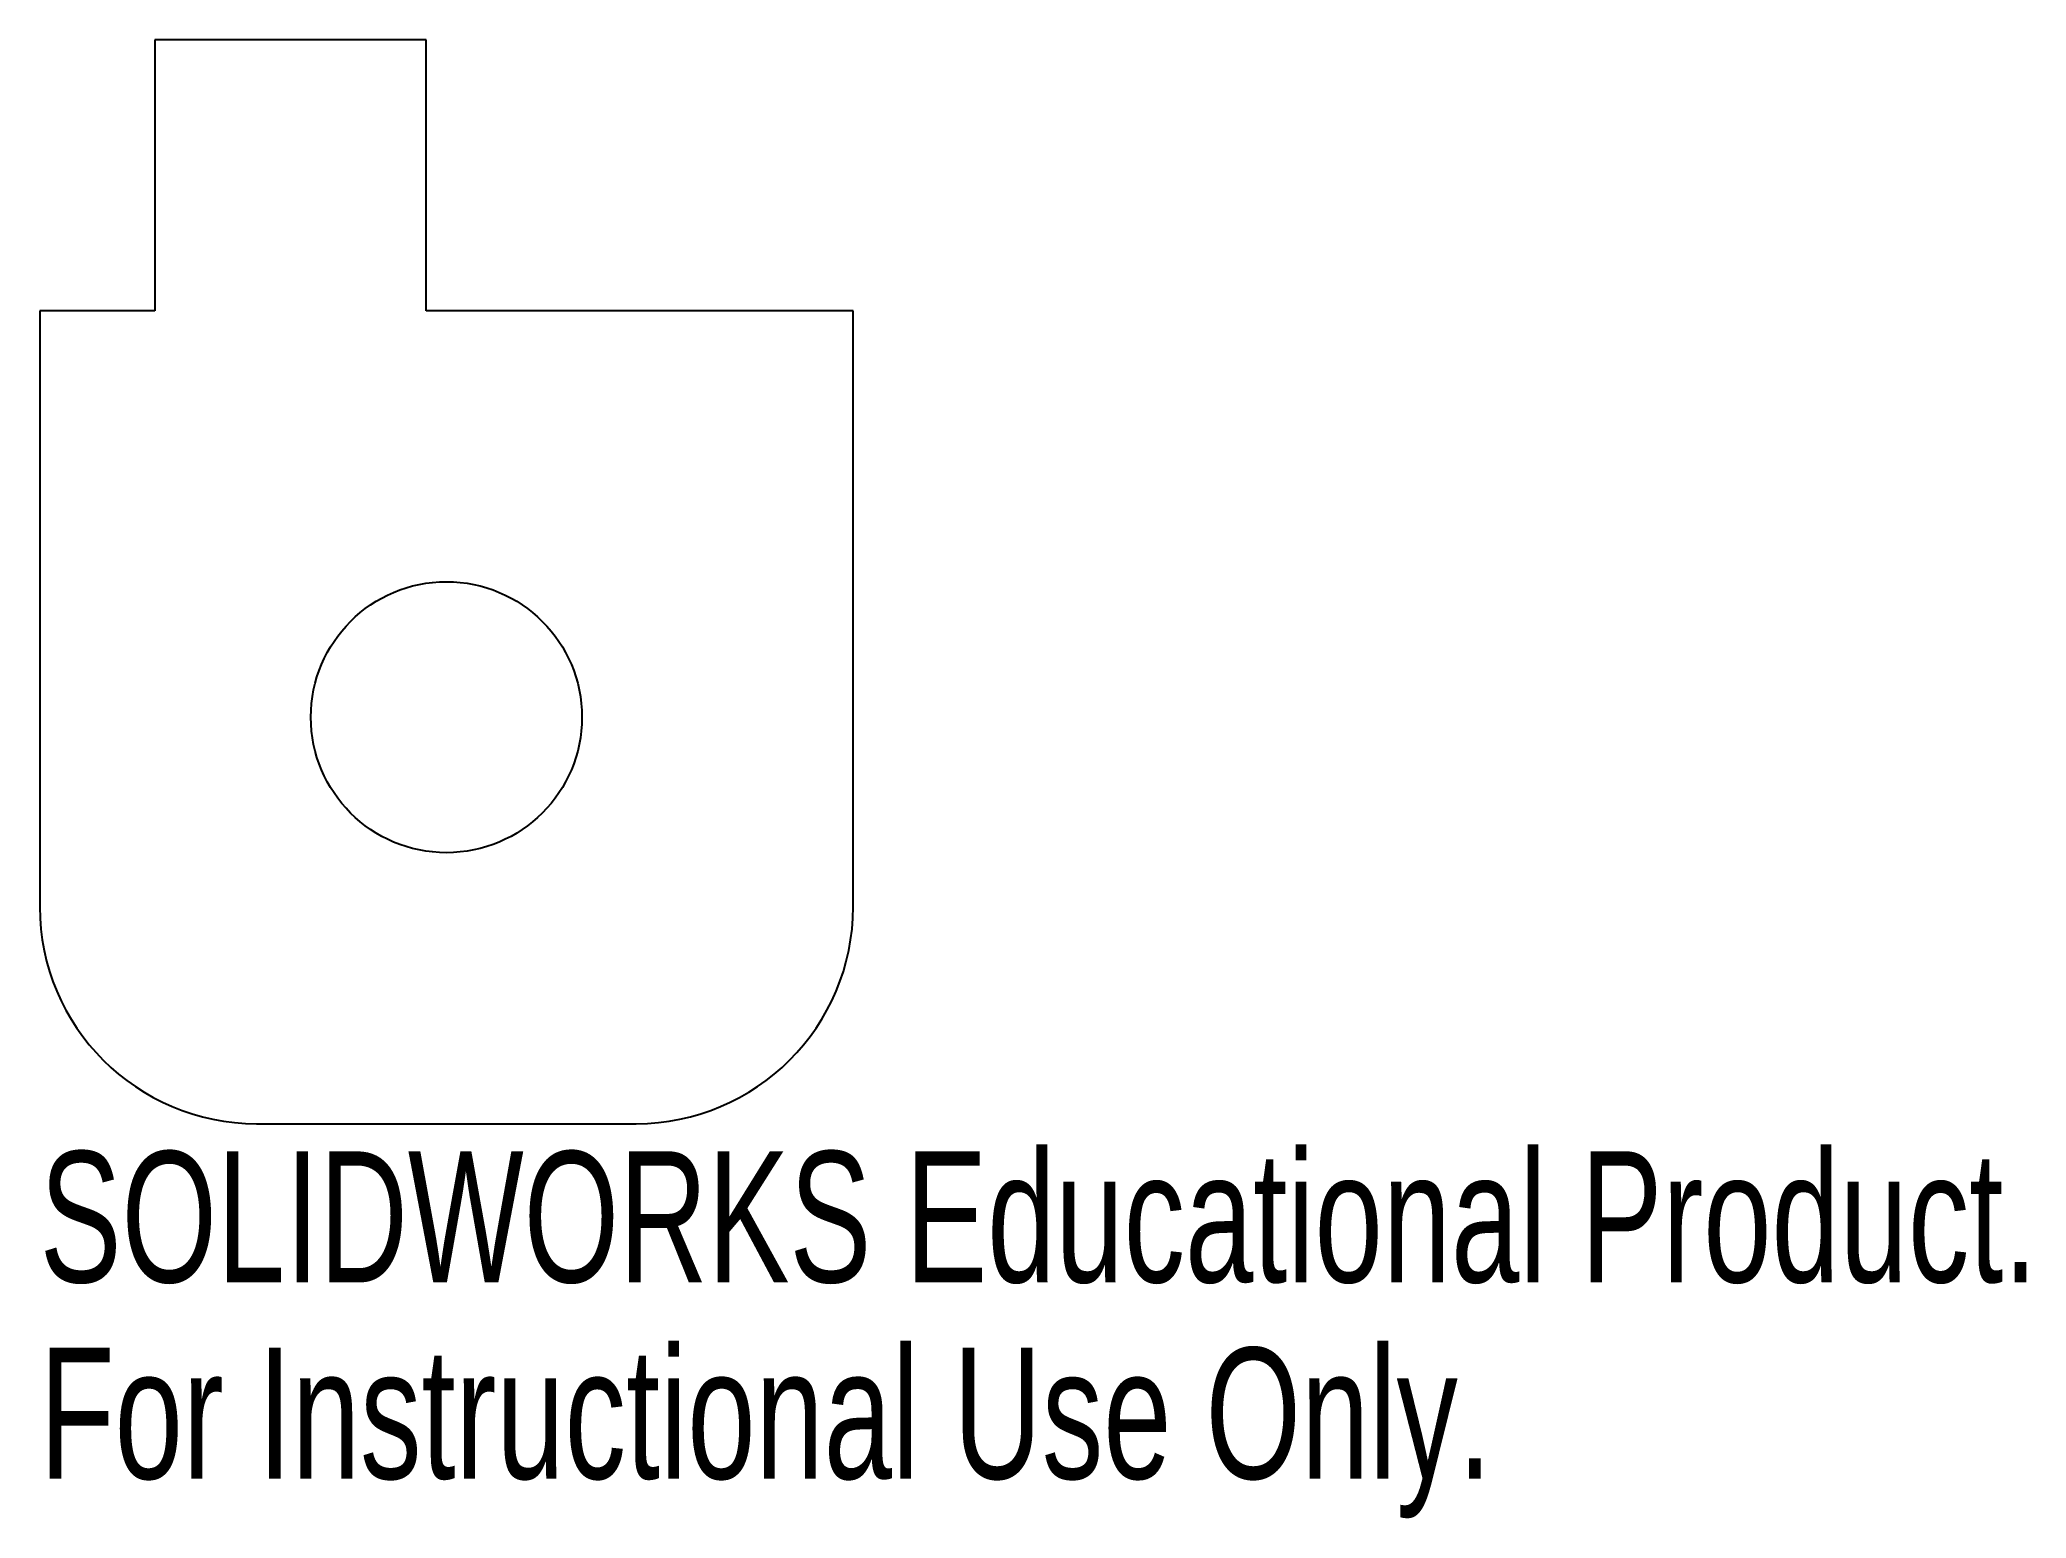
# Model space of a CAD drawing. Header units: millimetres. Extents: x 28.8 to 102, y -51.6 to 3.
import ezdxf

# ---------------------------------------------------------------- set-up
doc = ezdxf.new("R2010")
doc.units = ezdxf.units.MM
doc.styles.add('SLDTEXTSTYLE0', font='TXT', dxfattribs={"width": 0.7})

msp = doc.modelspace()

# ---------------------------------------------------------------- linework, layer by layer
at = {"color": 254, "linetype": 'Continuous', "lineweight": 25}
for p, q in [((33, 3), (33, -7)), ((43, 3), (33, 3)), ((43, -7), (43, 3)), ((33, -7), (28.75, -7)), ((28.75, -7), (28.75, -29)), ((58.75, -7), (43, -7)), ((58.75, -29), (58.75, -7)), ((36.75, -37), (50.75, -37))]:
    msp.add_line(p, q, dxfattribs=at)
msp.add_circle((43.75, -22), 5, dxfattribs=at)
for centre, start, end in [((36.75, -29), 180, 270), ((50.75, -29), 270, 0)]:
    msp.add_arc(centre, 8, start, end, dxfattribs=at)

# ---------------------------------------------------------------- texts
at = {"color": 141, "linetype": 'Continuous', "char_height": 4.83362, "attachment_point": 1, "style": 'SLDTEXTSTYLE0'}
for s, insert in [('SOLIDWORKS Educational Product.', (28.75, -38.02)), ('For Instructional Use Only.', (28.75, -45.27))]:
    msp.add_mtext(s, dxfattribs=dict(at, insert=insert))

doc.saveas('drawing.dxf')
